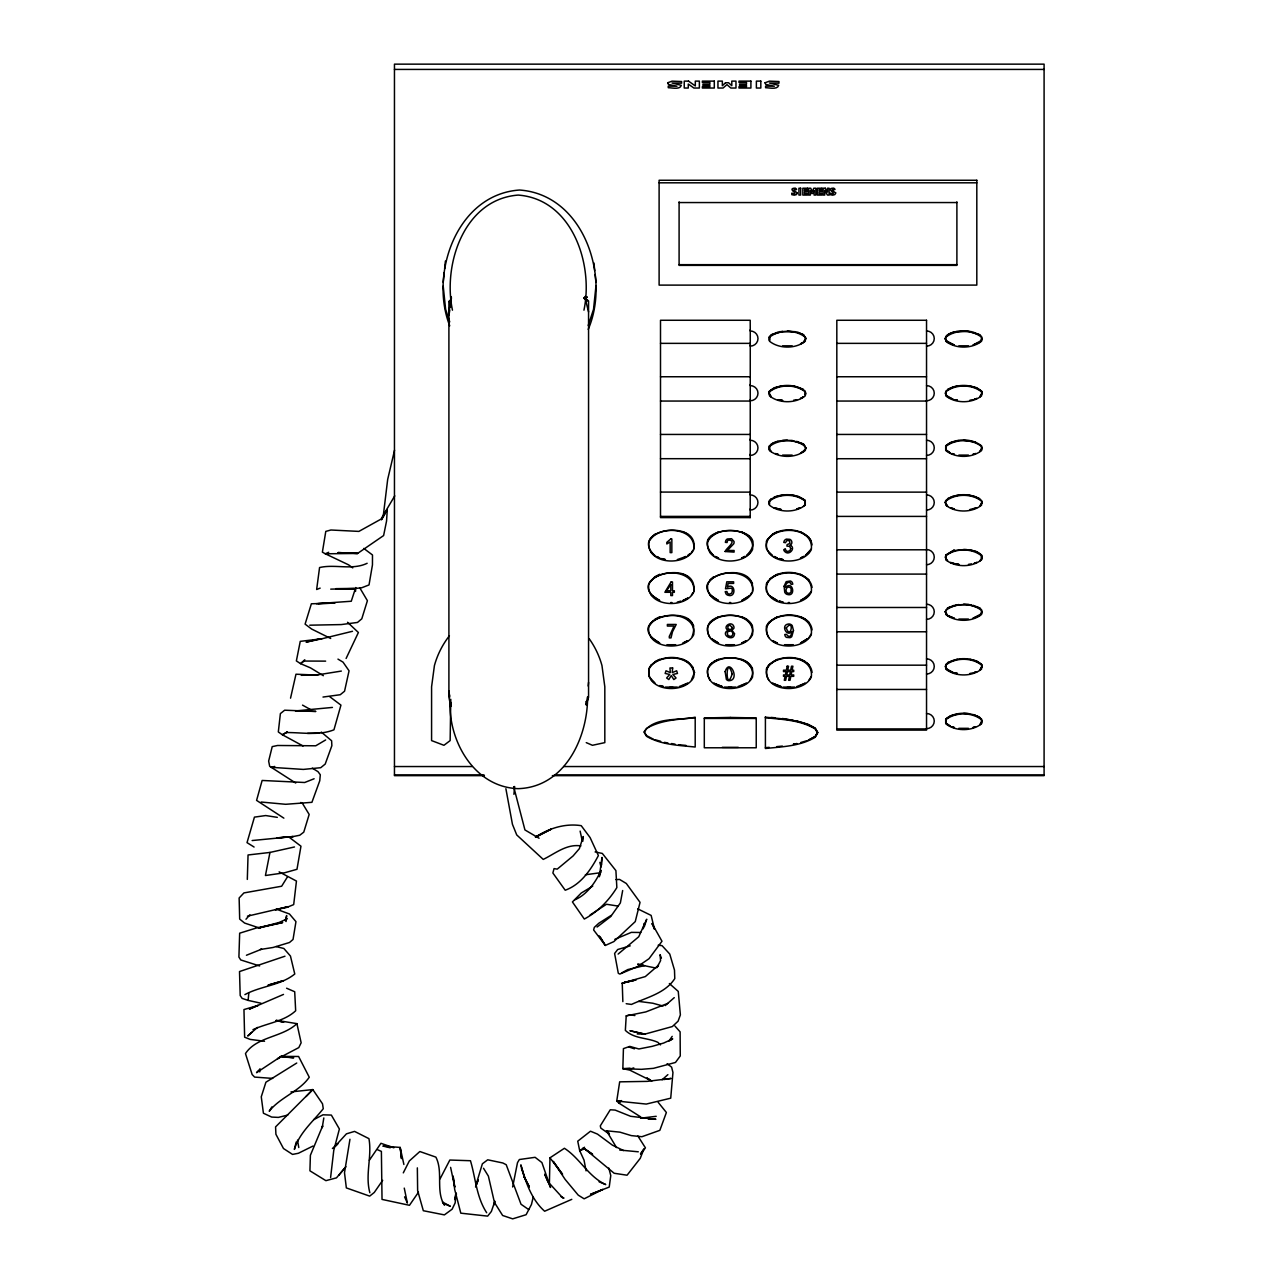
<?xml version="1.0" encoding="UTF-8"?>
<svg xmlns="http://www.w3.org/2000/svg" width="1283" height="1283" viewBox="0 0 1283 1283"><rect width="100%" height="100%" fill="white"/><g stroke="black" fill="none" stroke-linecap="round" stroke-linejoin="round"><path stroke-width="1.5" d="M750.266 329.779L750.266 346.137A7.73 7.586 0 0 0 757.996 338.552A7.73 7.586 0 0 0 750.266 330.966L750.202 320.269L660.504 320.269L660.504 517.594L750.202 517.594L750.218 508.886M750.234 454.246L750.218 494.901A7.73 7.586 0 0 1 757.948 502.487A7.73 7.586 0 0 1 750.218 510.073L750.218 493.714M750.25 399.59L750.234 440.245A7.73 7.586 0 0 1 757.964 447.847A7.73 7.586 0 0 1 750.234 455.433L750.234 439.059M750.266 344.951L750.25 385.606A7.73 7.586 0 0 1 757.98 393.191A7.73 7.586 0 0 1 750.25 400.793L750.25 384.419M585.289 296.389L583.877 298.121L585.016 299.228M599.065 1181.787L605.736 1184.578C588.384 1176.687 580.06 1158.357 564.408 1148.285L549.974 1157.827L549.397 1183.343M247.314 879.416L248.052 854.975L269.959 852.441L294.497 846.972M588.56 311.897L585.112 298.121L587.197 297.175L583.877 298.121L587.309 300.992M417.344 1167.867L417.633 1190.56L423.326 1210.719L444.383 1214.889L452.113 1209.211L455.16 1202.893L456.09 1192.917M355.535 591.431L355.728 587.55L351.269 601.246L316.468 603.7M601.615 864.934L602 857.429L599.273 876.786L600.989 870.291M259.775 1071.914L259.968 1068.723M634.909 1015.559L630.145 1014.773L626.216 1015.895L625.35 1030.377C634.331 1039.022 647.145 1037.482 657.842 1042.309L660.488 1044.907M381.436 519.679L387.306 509.431L386.552 521.074L383.617 535.556L357.572 553.454L325.305 553.791L322.386 552.139L325.786 531.403L330.918 530.007L358.887 531.403L380.971 519.15L394.747 495.863M330.597 1177.537L333.772 1150.354L339.386 1129.008L331.351 1115.071L322.947 1114.815L313.71 1119.658M513.922 794.337L514.643 786.479M582.819 841.263L583.252 836.548L579.371 848.64L573.084 855.953L557.223 869.136L554.048 868.607L552.877 873.001L565.21 890.226C580.958 884.564 590.886 869.714 598.391 855.569L590.1 837.574L581.215 825.675C565.498 823.189 549.188 828.112 536.069 836.805M261.042 1003.242L248.116 1000.387L248.806 993.154M583.941 310.181C593.74 263.929 572.058 199.154 518.204 195.08C464.334 199.154 442.667 263.929 452.466 310.181M286.061 921.531L286.654 915.565L285.227 920.681M588.191 686.052L588.56 682.396M443.212 282.276L444.207 272.621M444.608 268.756L445.409 261.042M595.937 286.125L593.532 309.299L588.223 325.481M450.782 699.283L450.141 740.596L443.95 745.295L431.585 740.596L431.585 686.806L434.424 665.572A86.731 85.111 0 0 1 449.403 635.791M587.598 696.717C587.806 737.789 564.664 787.233 518.204 788.66C473.812 787.265 447.623 739.986 450.141 699.46M383.216 516.359L387.674 479.441L394.539 450.221M585.24 298.442L586.427 297.528M643.296 928.78L644.034 923.503M323.813 1117.958L322.209 1127.677L322.674 1125.881L310.39 1155.261L309.925 1170.818L325.898 1180.665L336.467 1177.858L345.929 1166.744M448.906 311.897L450.958 299.613M451.247 297.848L451.135 296.63M512.639 1187L517.498 1162.671L519.358 1159.527L535.107 1157.314L541.907 1162.574L550.535 1187.481L544.698 1174.153L547.841 1181.611L562.9 1198.097M448.906 315.41L449.82 310.005M450.445 306.396L451.055 302.788M585.866 701.56L586.347 705.169L587.598 697.15M455.641 1194.377L454.679 1199.557L456.475 1193.928M622.672 890.53L620.363 902.927L610.692 916.607L597.076 927.032M349.954 1139.272L344.502 1172.758L346.346 1187.914L369.68 1196.125L374.267 1192.468L382.671 1180.328M269.959 852.441L265.437 875.519L284.618 872.777L296.982 869.297L300.96 846.203L288.483 836.708M648.909 583.492C644.9 606.634 684.946 609.97 693.734 592.137C696.877 569.572 657.538 566.733 648.909 584.278M648.909 625.992C644.9 649.134 684.946 652.47 693.734 634.636C696.877 612.087 657.538 609.233 648.909 626.778M651.235 552.508L654.923 555.651C626.842 529.318 699.78 517.771 693.734 548.948M651.235 595.007L659.719 600.572C619.031 577.719 698.738 555.812 693.734 591.463M651.235 637.523L659.719 643.072C616.915 618.23 705.826 598.76 692.195 636.384M651.235 680.022L654.923 683.165L648.909 676.462L648.909 668.684M710.012 552.508L713.701 555.651C681.898 522.341 778.332 522.341 746.514 555.699L750.186 552.508M710.012 595.007L718.496 600.572C677.793 577.719 757.515 555.812 752.512 591.463M694.52 672.436L691.425 680.086M710.012 637.587C692.98 607.805 767.218 607.805 750.186 637.587M710.012 680.086C692.98 650.305 767.218 650.305 750.186 680.086M766.464 548.948C763 524.988 808.707 523.592 812.075 544.922M766.464 591.463C763 567.503 808.707 566.092 812.075 587.422M768.79 637.587C755.206 612.344 809.284 606.153 812.075 629.921M768.79 680.086C755.206 654.843 809.284 648.653 812.075 672.436M290.535 698.177L295.972 674.216L317.847 675.131L301.264 675.291L318.585 674.714L341.358 671.073M533.231 1197.055L531.451 1204.48L526.11 1214.712L512.687 1218.85L502.631 1215.482L494.452 1202.476L488.374 1176.094L483.515 1168.252M600.957 870.612C595.729 882.014 586.94 894.925 574.608 899.88M296.229 1141.998L294.368 1149.408C299.404 1132.809 312.86 1121.743 323.268 1108.72L322.514 1103.813L312.811 1089.572L290.968 1091.913M493.907 1204.929L494.885 1201.209L491.373 1211.457L487.652 1216.124L460.805 1213.173L454.695 1189.501L453.091 1176.03L454.807 1187.16L450.606 1167.37M476.121 1184.401L482.376 1163.809L487.7 1159.8L502.856 1162.991L506.224 1164.739L521.026 1204.256L528.74 1209.612M586.347 704.367L588.56 697.343L588.56 300.992L585.112 298.121L587.406 300.366M769.463 336.515L769.463 340.444L769.463 336.611L771.324 334.783L782.582 331.287M769.431 445.81L769.431 449.788L771.275 451.6L769.431 449.74L769.431 445.891C775.157 439.861 784.474 440.39 792.156 440.438M805.932 393.127L805.307 395.084L805.307 391.251C795.717 383.489 779.022 383.489 769.447 391.251L768.806 393.191L771.291 396.96L768.806 393.127L769.447 391.155L774.242 387.755L782.566 385.798M792.156 440.582L803.431 443.982L805.916 447.847L805.275 450.493C795.733 458.32 778.973 458.32 769.431 450.493L769.431 446.564C778.973 438.738 795.733 438.738 805.275 446.564M803.415 506.256L805.259 504.427L805.259 500.45L797.898 496.248M945.106 339.225L945.731 337.269C955.274 329.442 972.049 329.442 981.591 337.269L981.591 341.198C972.049 349.024 955.274 349.024 945.731 341.198L945.731 336.515C952.355 330.148 962.924 330.661 971.439 331.656M982.217 338.471L979.731 342.304L972.947 345.063L981.591 340.444L981.591 336.611L979.731 334.783L968.457 331.287L955.867 331.656M982.217 447.767L979.731 451.568L981.591 449.788L981.591 445.891C972.001 438.112 955.29 437.904 945.731 445.81L945.731 449.788L950.527 453.156L945.731 449.74L945.731 445.891L950.527 442.523L958.85 440.582M982.217 502.423L979.731 506.256L982.217 502.487L981.591 500.546C971.921 492.848 955.306 492.64 945.731 500.546L945.106 502.487L947.592 506.256L945.106 502.423M982.217 611.702L979.731 615.535L972.947 618.294L981.591 613.675L981.591 609.842L979.731 608.03L968.457 604.518L955.867 604.886M982.217 720.998L979.731 724.799L981.591 723.019L981.591 719.121C972.065 711.407 955.258 711.199 945.731 719.041L945.731 723.019L950.527 726.386L945.731 722.971L945.731 719.121L950.527 715.754L958.85 713.813M644.274 926.759L646.728 919.205L638.726 936.766L618.117 954.087M805.916 447.847L803.431 451.6L800.48 453.156L805.275 449.74M805.259 504.427L805.259 500.546C795.588 492.848 778.973 492.64 769.399 500.546L769.399 504.427L768.774 502.423L771.259 498.622M945.106 393.127L947.592 396.912L953.093 399.302L945.731 395.148L945.731 391.251C955.306 383.489 972.001 383.489 981.591 391.251L982.217 393.191L979.731 396.96L982.217 393.127L981.591 391.155L976.78 387.755L969.948 386.039M945.106 557.063L947.592 560.863L945.731 559.083L945.731 555.186C956.076 548.531 958.337 547.985 945.731 555.186L945.731 559.789C955.274 567.599 972.049 567.599 981.591 559.789L981.591 555.86C972.049 548.033 955.274 548.033 945.731 555.86M945.106 666.358L947.592 670.159L953.093 672.533L945.731 668.379L945.731 664.482C955.306 656.736 972.001 656.736 981.591 664.482L982.217 666.422L979.731 670.191L982.217 666.358L981.591 664.386L976.78 660.986L969.948 659.286M588.223 329.394C610.836 276.727 583.669 194.583 519.567 190.028C456.956 194.31 429.212 273.632 449.74 325.802M476.394 1184.867L478.254 1179.783L475.544 1187.032M440.053 1178.901L449.836 1160.04L470.46 1160.73C475.608 1177.938 476.362 1196.991 486.674 1212.724M346.105 658.468L358.39 632.503L347.533 622.271M403.295 1172.87L409.309 1160.971L419.846 1151.525L435.883 1157.122C443.517 1172.053 435.354 1190.961 444.479 1205.282M381.628 519.583L387.306 509.431M817.624 732.288L815.234 736.41L808.194 740.259L815.234 736.522L817.624 732.433L815.234 728.167L808.194 724.318L797 721.014M271.868 1106.908L269.238 1111.254C280.063 1097.302 299.228 1091.689 309.267 1077.239L298.602 1056.486L280.752 1056.374M287.344 877.059L281.651 886.232L243.93 892.92L239.135 897.988L239.68 919.077L244.588 923.054L260.016 928.202M418.45 1192.244L409.469 1205.298L382.029 1199.413L381.388 1151.396L377.603 1149.76M649.695 539.774L654.923 534.193M649.695 582.274L654.923 576.692L659.719 574.271M649.695 624.773L653.689 620.234M707.687 540.993L709.242 538.555M648.909 668.507L651.235 664.835M766.464 540.993L768.02 538.555M766.464 583.492L768.02 581.055M766.464 625.992L768.79 622.335L777.273 616.786M766.464 668.507L768.79 664.835L777.273 659.286M691.425 552.588L692.964 550.166M691.425 595.087L692.964 592.666M750.186 595.087L751.742 592.666M808.964 552.508L805.291 555.651L811.289 548.948M808.964 595.007L800.48 600.572L805.291 598.199L811.289 591.463M808.964 637.587L811.289 633.962M808.964 680.086L811.289 676.462M451.023 706.388L450.413 702.298L450.301 706.708M672.196 1036.359L668.956 1041.042L672.741 1038.893L663.648 1043.047L652.181 1046.351L638.886 1048.965L629.793 1046.399L623.426 1048.628L622.848 1068.675L629.761 1070.118L650.321 1080.286M640.474 1153.802L643.922 1148.91L640.249 1158.341L627.066 1175.212L614.172 1173.271L584.84 1148.927L592.634 1154.331L583.236 1147.964M369.344 1160.265L380.955 1143.297L393.865 1147.804M640.698 1154.203L645.413 1147.836L637.892 1136.016M338.728 1175.324L344.726 1168.123M258.829 1070.038L256.568 1072.684L281.667 1056.021M245.983 919.237L249.896 914.779M334.334 1147.05L346.442 1133.835L354.557 1131.398L368.943 1138.646C372.182 1156.608 364.933 1174.683 369.857 1192.709M306.076 1096.548L312.811 1089.572L275.572 1126.891L275.909 1134.268L283.479 1148.526L292.54 1154.411L298.346 1153.289L312.972 1146.056M335.312 1146.328L337.83 1143.762L332.409 1148.51M450.445 704.72L448.906 697.343L448.906 301.489L451.359 299.003L451.359 297.175M663.92 1079.516L671.105 1078.442L647.113 1081.377L619.673 1081.842L616.738 1101.039L618.983 1103.155L621.565 1100.573M304.793 659.735L300.527 663.648L296.373 660.905L300.254 641.356L321.857 638.79L352.504 631.284M251.789 1032.238L247.699 1035.99L257.45 1027.442M662.124 1079.773L667.882 1074.641M665.203 1005.583L674.265 997.645M690.19 553.55L687.736 555.651L690.19 553.615M711.231 536.278L718.496 531.771M710.012 579.836L713.701 576.692M710.012 622.335L718.496 616.786M748.967 596.066L741.702 600.588L748.967 596.13M770.008 578.793L777.273 574.271M710.012 664.835L712.466 662.75M807.745 638.565L800.48 643.088L807.745 638.629M651.235 665.059C662.766 653.512 690.495 654.442 694.52 672.565M584.535 1147.243L579.691 1150.675L584.038 1160.137L586.074 1170.866M296.742 1063.03L265.918 1082.21L261.267 1096.805L263.416 1113.227L271.691 1117.076L278.363 1117.397L287.761 1115.071M280.271 1056.951L277.497 1058.796L298.795 1047.602L301.152 1042.774L296.918 1023.642L276.422 1020.306M590.036 915.036L606.49 904.258L618.214 906.103M296.918 1023.642C282.34 1037.498 256.664 1036.456 245.47 1053.584L252.142 1074.529L254.627 1077.095L272.686 1078.41M325.657 739.954L315.746 745.792L277.529 745.487L272.221 746.626L268.644 761.092L269.687 766.32L295.699 783.031M287.376 731.887L282.372 734.758L278.315 731.968L280.384 713.605L284.65 710.205L315.859 711.423L295.427 710.926L332.441 707.43M611.109 915.453L598.856 923.215L594.318 927.368L593.628 929.967L605.351 945.427L613.803 941.626L635.261 921.595L640.041 902.35L626.312 883.49L619.577 879.432L615.984 879.593M287.248 732.016L282.372 734.758L303.061 745.984M592.746 886.104L581.247 893.032L572.426 901.933L584.31 919.045C597.894 911.732 608.767 900.666 616.85 887.595L615.904 870.628L602.32 853.436L595.104 851.944M621.469 973.027L627.788 969.579L644.499 965.602M947.592 389.326L953.093 386.953M947.592 498.622L953.093 496.248M947.592 607.917L958.85 604.518M947.592 662.557L957.359 659.286M771.324 334.783L778.107 332.04M950.527 333.227L947.592 334.783L945.106 338.552L947.592 342.304L954.376 345.063L945.731 340.444M771.275 444.078L774.226 442.523M536.118 837.061L551.097 829.235L535.332 836.949M682.925 558.073L686.132 556.453L677.328 559.58M772.478 534.193L777.273 531.771M654.923 619.192L659.719 616.786M654.923 661.691L659.719 659.286M713.701 661.691L718.496 659.286M682.925 685.571L687.736 683.165L679.188 686.581M741.702 685.571L746.514 683.165L737.966 686.581M800.48 685.571L805.291 683.165L796.743 686.581M328.689 552.267L325.305 553.791L348.607 564.857L352.745 567.888M287.328 918.772L279.069 922.477L258.893 927.962L282.693 922.525L256.776 927.882L239.664 933.19L238.911 957.054L240.739 959.941L259.615 965.955M246.432 955.258L261.636 949.179L260.433 949.468L273.071 947.479L289.509 942.492L293.037 939.461L295.956 921.643L289.461 913.993L276.39 909.166M571.785 1199.348L544.634 1211.232C531.258 1199.348 525.549 1181.611 520.834 1164.868L524.891 1178.452L529.302 1186.951M367.146 563.285C352.296 570.502 335.055 563.895 319.563 567.551L316.644 589.506L320.157 588.111M283.511 994.421L249.351 1009.112L258.14 1005.407L243.962 1009.561L244.636 1037.193L250.121 1039.39L264.523 1041.267M614.846 939.316L631.348 932.372L640.73 932.5M661.419 958.144L660.055 954.664L660.585 960.63L656.912 967.623L658.468 965.233L645.317 976.588L622.239 983.163L622.848 1001.622M590.501 1194.329L602.785 1189.421L584.15 1198.819L578.248 1195.147L565.113 1179.382L553.23 1161.356L562.563 1174.33L549.974 1157.827M244.893 994.614C260.722 985.985 280.624 985.488 294.769 974.005L290.455 956.06L283.848 948.474L276.102 946.581M314.127 778.765L304.664 782.502L262.133 780.465L256.584 800.384L283.864 818.153M590.773 1194.265L609.217 1187.08L610.772 1175.581L608.8 1168.043M667.753 1003.402L645.798 1011.918L626.216 1015.895M584.936 1148.702L579.691 1150.675L577.735 1141.196L590.485 1131.205L597.461 1134.092L612.424 1145.158L623.554 1150.546M252.943 1029.672C266.896 1023.16 284.265 1021.493 295.667 1010.763L294.705 991.743L286.606 988.215M284.97 956.22L239.52 971.552L240.194 995.528L242.134 998.399L248.116 1000.387M951.81 332.714L954.376 332.04M775.509 442.01L778.075 441.336M774.21 497.05L776.776 496.248M972.947 508.998L976.78 507.779L969.948 509.495M954.376 605.271L947.592 608.03L945.106 611.783L947.592 615.535L954.376 618.294L947.592 615.503L945.106 611.702M630.546 1068.899L633.786 1067.905M800.72 742.52L806.317 740.884M677.328 602.08L681.065 601.069M635.855 979.939L622.239 983.163L635.855 979.939L624.324 982.329M274.722 766.464L271.066 767.314L303.365 769.415L320.734 767.699L325.208 764.059L331.864 745.696L331.623 740.756L321.311 732.08M630.226 945.844L617.7 949.516L614.605 953.461L618.31 973.316L619.849 974.07L637.683 966.484L649.022 958.706L661.98 941.241L651.989 923.487L654.506 929.229L651.139 915.42L637.731 908.845M247.427 916.174L288.226 906.648L275.348 909.775L286.943 907.37L293.695 904.595L296.453 881.068L279.133 871.863M779.599 331.656L795.171 331.656M793.664 400.2L796.647 399.703M957.359 386.039L954.376 386.68M969.948 400.2L972.947 399.703M968.457 564.392L971.439 563.895M969.948 673.431L972.947 672.934M778.059 495.976L782.534 495.222M954.376 495.976L958.85 495.222M954.376 550.632C963.373 549.108 974.39 548.563 981.591 555.106L981.591 559.083L979.731 560.896L981.591 559.035L981.591 555.186L976.78 551.69L969.948 549.99M585.353 874.781L600.813 872.665M322.995 697.054L340.252 694.728L344.55 691.216L349.056 670.817L343.01 662.124L337.958 659.109M640.602 1118.199L656.222 1116.306M765.406 747.684L769.175 747.331M776.728 746.626L782.405 746.097M695.194 717.694C678.755 719.41 661.114 719.827 646.52 728.439L644.162 732.352L646.52 736.282C661.114 744.894 678.755 745.311 695.194 747.027L695.194 717.197C678.819 720.773 654.763 716.62 644.162 731.711L646.52 735.608L653.4 739.233M252.142 840.541L293.101 836.564L299.741 835.249L303.766 832.154L309.171 814.448L302.499 803.447L300.783 802.484M671.939 602.545L670.704 602.545M730.717 602.545L729.482 602.545M789.494 602.545L788.259 602.545M729.418 630.995L730.556 630.995A2.694 2.678 0 0 1 732.753 633.161L732.753 634.299A2.566 2.55 0 0 1 732.016 635.694A2.614 2.598 0 0 1 730.604 636.416L727.99 635.646L727.285 633.112A2.598 2.582 0 0 1 729.385 631.011M675.74 644.724L666.903 644.724M734.518 644.724L725.681 644.724M793.295 644.724L784.458 644.724M677.328 687.095L665.316 687.095M736.105 687.095L724.093 687.095M794.883 687.095L782.871 687.095M286.189 732.561C301.954 732.385 318.842 735.833 333.949 729.819L340.941 705.121L329.731 696.685M630.129 1068.162L622.848 1068.675L641.34 1069.332L653.464 1068.338L675.483 1062.452L680.263 1055.941L680.118 1031.869L674.954 1026.047M792.188 345.817L782.582 345.817M968.457 345.817L958.85 345.817M782.55 440.438L787.345 440.181M792.156 455.096L782.55 455.096M968.457 455.096L958.85 455.096M968.457 619.048L958.85 619.048M968.457 728.327L958.85 728.327M620.667 1100.862L616.738 1101.039L646.263 1104.07L670.72 1098.184L672.95 1072.508L671.618 1067.151L667.112 1063.703M307.567 733.411L319.307 733.026M318.312 603.635L334.927 603.106L311.368 603.78L305.097 624.131L311.657 629.055L330.693 638.485M580.926 845.914C566.541 843.669 555.01 853.74 543.238 859.402L516.728 834.928L512.446 824.311L505.887 788.708M330.725 589.138L354.429 588.576L361.678 587.774L369.023 584.936L372.455 564.873L372.487 554.978L363.779 548.418M309.764 625.19L341.198 624.58L357.492 622.447L361.79 618.807L367.403 600.701L359.801 587.839M587.197 297.175L585.208 297.175M704.303 718.448L756.232 718.448M738.27 747.347L722.265 747.347M394.458 69.426L1044.089 69.426M659.109 182.811L976.812 182.811M679.092 202.554L956.893 202.554M679.092 264.667L956.893 264.667M448.906 301.489L450.445 301.489L450.445 307.455M660.504 343.363L750.266 343.363M836.821 343.363L926.534 343.363M660.504 376.753L750.25 376.753M836.821 376.753L926.534 376.753M660.504 401.05L750.25 401.05M836.821 401.05L926.534 401.05M660.504 434.44L750.234 434.44M836.821 434.44L926.534 434.44M660.504 458.689L750.234 458.721M836.821 458.721L926.534 458.721M660.504 492.079L750.218 492.127M836.821 492.127L926.534 492.127M660.504 516.408L750.202 516.408L750.202 517.594M836.821 516.408L926.534 516.408M836.821 549.798L926.534 549.798M836.821 574.094L926.534 574.094M836.821 607.484L926.534 607.484M836.821 631.781L926.534 631.781M670.095 644.996L672.565 644.996M728.872 644.996L731.342 644.996M787.65 644.996L790.103 644.996M836.821 665.171L926.534 665.171M669.469 687.447L673.174 687.447M728.247 687.447L731.952 687.447M787.024 687.447L790.729 687.447M836.821 689.452L926.534 689.452M836.821 728.92L926.534 728.92M394.458 766.544L472.128 766.544M563.75 766.544L1044.089 766.544M394.458 774.948L484.012 774.948M554.384 774.948L1044.089 774.948M484.413 775.654L394.458 775.654L394.458 64.15L1044.089 64.15L1044.089 775.654L552.364 775.654M325.641 661.13L304.263 661.05L300.527 663.648L310.454 667.85L323.364 675.708M637.218 1033.954L644.836 1034.13L672.34 1026.56L678.098 1021.172L680.375 1014.869L678.258 991.406L669.357 983.532M648.204 1119.049L655.87 1119.289L630.611 1116.29L615.134 1110.084L610.259 1109.779L600.3 1125.865L600.797 1128.094L609.425 1134.172M787.393 331.03L796.679 332.04L803.463 334.687L805.949 338.471L803.463 342.304L800.512 343.86L803.463 342.272L805.949 338.552L803.463 334.783L797.946 332.313M963.661 440.326L975.497 442.01M963.661 549.477L966.869 549.653M963.661 604.117L971.439 604.886M963.661 713.412L968.457 713.669M638.597 1001.381L652.806 1003.226L663.103 1006.064M282.372 1056.903L293.727 1057.769L282.324 1056.534M678.595 744.733L685.972 745.407M771.067 717.422L774.852 717.774M765.406 717.181C782.229 718.961 800.335 719.41 815.234 728.359L817.624 732.433M765.406 717.71C782.229 719.506 800.351 719.971 815.234 728.985L817.624 733.106L815.234 737.244C800.351 746.241 782.229 746.722 765.406 748.502L765.406 716.892M619.737 1150.049L638.293 1151.797M616.514 1147.579L606.49 1130.788L619.93 1132.151L631.252 1135.599L641.901 1136.722L659.847 1130.339L666.39 1112.489L658.163 1102.305M658.179 945.218L662.06 945.651L669.758 954.055L674.489 970.076L674.778 978.592C665.284 993.363 646.52 997.468 631.461 1004.429L626.184 1003.707M261.139 802.035L285.66 804.297L311.913 802.324L319.756 780.754L320.301 774.756L317.992 771.66L312.298 768.148M637.779 964.191L642.927 964.768M277.32 817.351L265.677 815.555L254.435 817.127L247.026 842.642L254.082 847.037M664.337 742.344L667.898 742.953M671.458 743.547L675.034 744.14M793.664 386.039L803.447 389.326M968.457 495.094L972.947 495.976M792.14 495.094L796.615 495.976M782.405 718.48L793.343 720.388M655.709 968.007L637.811 964.351M276.278 1020.626L283.768 1022.166L276.021 1020.482M390.224 1147.788L382.879 1146.056L400.168 1147.435L401.467 1158.581L401.034 1154.876M655.212 739.762L660.681 741.317M972.947 332.04L979.731 334.783M796.631 441.336L803.431 444.078L805.916 448.521M972.947 605.271L979.731 607.917M974.214 496.248L979.731 498.622M972.947 714.567L975.497 715.24M629.087 1047.04L634.444 1048.82M443.068 1203.294L450.301 1206.261L442.427 1201.995M586.251 742.632L592.441 745.295L604.822 742.632L604.822 686.806L601.968 665.572A86.731 85.111 0 0 0 589.25 638.806M560.799 1196.51L563.991 1198.065M800.48 531.771L808.964 537.336M741.702 531.771L748.967 536.278M800.48 574.271L808.964 579.836M682.925 531.771L687.736 534.193M800.48 616.786L805.291 619.192M682.925 574.271L687.736 576.692M741.702 616.786L746.514 619.192L752.512 625.992M800.48 659.286L805.291 661.691M741.702 659.286L746.514 661.691L752.512 668.507M682.925 659.286L687.736 661.691L692.964 667.288M976.78 715.754L979.731 717.309M302.531 705.121L311.16 709.916M539.085 838.248L524.939 829.941L513.665 786.655M650.321 1080.094L646.889 1078.025L651.812 1081.072M618.983 1103.155L640.49 1116.787M768.79 552.588L772.478 555.699L767.234 550.166M770.008 596.13L777.273 600.588L770.008 596.066M711.231 638.629L718.496 643.088L711.231 638.565M806.51 620.234L808.964 622.335M746.514 576.692L750.186 579.836M806.51 662.75L808.964 664.835M687.736 619.192L690.19 621.293M606.49 1130.788L609.393 1133.498M767.234 592.666L768.79 595.087M809.749 538.555L811.289 540.993M750.972 538.555L752.512 540.993M750.972 581.055L752.512 583.492M691.425 622.335L693.734 625.992M600.332 937.215L605.351 945.427L599.209 935.852M529.254 1186.599L523.913 1176.062L524.891 1178.452L521.395 1168.188M404.578 1196.847L407.369 1203.053L404.257 1188.106M449.74 321.889L445.618 309.299L443.212 286.125M599.851 862.384L601.037 867.1M580.124 831.111L582.257 840.878M403.888 1164.483L400.168 1147.435L400.601 1151.156M297.48 1140.138L298.779 1147.531M448.906 691.729L449.691 697.23M448.906 690.992L449.611 696.108M450.301 701.24L450.991 706.195M593.933 262.967L594.735 270.697M595.136 274.546L595.937 282.276M956.893 201.832L956.893 265.373L679.092 265.373L679.092 201.832M926.534 494.901A7.73 7.586 0 0 1 934.265 502.487A7.73 7.586 0 0 1 926.534 510.073M926.534 604.197A7.73 7.586 0 0 1 934.265 611.783A7.73 7.586 0 0 1 926.534 619.368M926.534 440.245A7.73 7.586 0 0 1 934.265 447.847A7.73 7.586 0 0 1 926.534 455.433M926.534 330.966A7.73 7.586 0 0 1 934.265 338.552A7.73 7.586 0 0 1 926.534 346.137M926.534 385.606A7.73 7.586 0 0 1 934.265 393.191A7.73 7.586 0 0 1 926.534 400.793M926.534 713.492A7.73 7.586 0 0 1 934.265 721.078A7.73 7.586 0 0 1 926.534 728.664M926.534 658.837A7.73 7.586 0 0 1 934.265 666.422A7.73 7.586 0 0 1 926.534 674.024M926.534 549.541A7.73 7.586 0 0 1 934.265 557.143A7.73 7.586 0 0 1 926.534 564.728M732.208 673.816C725.456 695.21 725.504 652.422 732.208 673.816M784.105 586.251L784.747 592.265A4.346 4.314 0 0 0 786.848 594.318C796.518 597.702 792.766 579.804 785.677 587.438C784.378 583.909 789.863 579.627 791.13 584.31L792.798 584.182L792.397 582.755A3.464 3.448 0 0 0 790.392 581.007L786.174 581.664L784.105 586.251M725.136 671.634L726.37 679.365A3.608 3.592 0 0 0 728.536 680.68C740.852 681.081 729.626 656.96 725.136 671.634M793.487 630.562L791.755 636.625A4.186 4.17 0 0 1 790.007 637.683L786.511 637.378A3.368 3.352 0 0 1 785.148 635.935L784.747 634.508L786.351 634.347L788.628 636.512A2.566 2.566 0 0 0 790.52 635.743L791.29 634.524A8.388 8.34 0 0 0 791.819 631.573C786.864 637.667 780.112 624.58 788.788 623.971A4.378 4.362 0 0 1 792.204 625.559L793.487 630.562M725.087 551.514L734.084 552.107L734.084 550.487L727.381 550.487L733.732 543.816A4.106 4.09 0 0 0 734.004 541.442L731.567 538.7L727.317 538.988A3.592 3.576 0 0 0 725.777 540.672L725.36 542.356L727.092 542.533L727.269 541.394A2.358 2.341 0 0 1 728.68 539.983C737.549 540.865 726.451 547.841 725.087 551.514M791.322 590.148L791.13 591.463A2.839 2.823 0 0 1 790.152 592.842A2.293 2.277 0 0 1 788.724 593.323C784.057 593.179 785.982 584.952 790.168 587.566A2.662 2.646 0 0 1 791.13 588.881L791.322 590.148M732.481 590.773L731.631 593.195L729.578 594.109A2.47 2.454 0 0 1 727.269 592.65L726.948 591.527L725.184 591.671L726.002 593.869A3.977 3.961 0 0 0 727.894 595.216C736.634 598.247 735.351 582.161 727.413 587.069L728.151 583.412L733.619 583.412L733.619 581.808L726.803 581.808L725.488 588.801L731.23 588.159A2.678 2.678 0 0 1 732.272 589.49L732.481 590.773M786.271 627.932C790.729 640.971 794.754 617.524 786.271 627.932M790.761 548.563L789.943 550.599L787.938 551.417A2.422 2.422 0 0 1 785.645 549.958L785.26 548.739L783.737 549.765A4.041 4.009 0 0 0 784.939 551.722C789.286 556.116 796.406 547.52 789.991 545.179L790.809 544.682A2.887 2.871 0 0 0 791.868 542.42L791.739 541.522A3.464 3.448 0 0 0 789.927 539.357L786.383 539.117A3.785 3.753 0 0 0 784.25 540.913L783.753 542.404L785.437 542.709L787.008 540.4L789.526 540.865L789.927 543.399L787.088 544.634L786.896 546.109L789.606 546.35L790.761 548.563M672.661 667.962L672.228 672.581L676.638 670.784L677.488 673.431L672.837 674.473L676.061 677.985L673.816 679.557L671.25 675.564L668.828 679.557L666.631 677.985L669.726 674.473L665.155 673.431L666.005 670.784L670.319 672.597L669.951 667.962L672.661 667.962M734.518 633.706C734.004 642.639 719.49 634.604 728.102 630.226C721.896 627.066 731.31 620.363 733.684 626.12A3.464 3.448 0 0 1 733.844 628.365L731.952 630.226L734.518 633.706M669.453 636.127L669.277 637.908L671.009 637.908L672.5 631.765L676.221 624.452L667.368 624.452L667.368 626.072L674.072 626.072L669.453 636.127M797.32 192.931L796.502 194.567L794.305 195.176L791.771 194.663L791.932 193.027A3.929 3.849 0 0 0 793.712 193.877C798.571 193.893 786.463 188.328 795.332 188.136C800.303 191.728 788.5 186.885 797.32 192.931M835.682 192.931L834.88 194.567L832.667 195.176L830.149 194.663L830.309 193.027A3.929 3.849 0 0 0 832.074 193.877C836.949 193.893 824.841 188.328 833.693 188.136C838.761 191.744 826.845 186.869 835.682 192.931M732.24 627.483C732.208 630.787 726.611 629.696 727.926 626.585A2.197 2.181 0 0 1 730.011 625.302L732.24 627.483M648.909 541.779C645.782 564.328 685.106 567.166 693.734 549.637C696.877 527.072 657.538 524.234 648.909 541.779M648.909 669.293C645.782 691.842 685.106 694.68 693.734 677.135C696.877 654.587 657.538 651.748 648.909 669.293M707.687 541.779C704.559 564.328 743.883 567.166 752.512 549.637C755.655 527.072 716.315 524.234 707.687 541.779M707.687 584.278C704.559 606.827 743.883 609.682 752.512 592.137C755.655 569.572 716.315 566.733 707.687 584.278M707.687 626.778C704.559 649.342 743.883 652.181 752.512 634.636C755.655 612.087 716.315 609.233 707.687 626.778M707.687 669.293C704.559 691.842 743.883 694.68 752.512 677.135C755.655 654.587 716.315 651.748 707.687 669.293M766.464 541.779C763.337 564.328 802.661 567.166 811.289 549.637C814.416 527.072 775.092 524.234 766.464 541.779M766.464 584.278C763.337 606.827 802.661 609.682 811.289 592.137C814.416 569.572 775.092 566.733 766.464 584.278M766.464 626.778C763.337 649.342 802.661 652.181 811.289 634.636C814.416 612.087 775.092 609.233 766.464 626.778M766.464 669.293C763.337 691.842 802.661 694.68 811.289 677.135C814.416 654.587 775.092 651.748 766.464 669.293M787.153 666.214L786.351 670.191L783.512 670.191L783.512 671.586L786.062 671.586L785.372 674.954L783.512 674.954L783.512 676.333L785.1 676.333L784.282 680.295L785.677 680.295L786.495 676.333L789.43 676.333L788.628 680.295L790.023 680.295L790.841 676.333L793.712 676.333L793.712 674.954L791.114 674.954L791.819 671.586L793.712 671.586L793.712 670.191L792.092 670.191L792.91 666.214L791.499 666.214L790.681 670.191L787.746 670.191L788.564 666.214L787.153 666.214M787.473 671.586L786.768 674.954L789.703 674.954L790.408 671.586L787.473 671.586M667.673 82.786L668.443 84.437L676.975 86.202L668.251 86.121L668.251 87.693C671.971 87.773 680.231 89.858 681.289 85.32L672.067 82.994L681.61 83.17L681.61 81.535L672.051 81.15L667.673 82.786M765.037 82.786L765.791 84.437L774.339 86.202L765.598 86.121L765.598 87.693C769.335 87.773 777.578 89.858 778.637 85.32L769.431 82.994L778.973 83.17L778.973 81.535L769.399 81.15L765.037 82.786M769.463 337.269L769.463 341.198C779.006 349.024 795.781 349.024 805.323 341.198L805.323 337.269C795.781 329.442 779.006 329.442 769.463 337.269M769.447 391.908L769.447 395.838C778.989 403.664 795.749 403.664 805.307 395.838L805.307 391.908C795.749 384.082 778.989 384.082 769.447 391.908M769.399 501.204L769.399 505.133C778.957 512.959 795.717 512.959 805.259 505.133L805.259 501.204C795.717 493.378 778.957 493.378 769.399 501.204M945.731 391.908L945.731 395.838C955.274 403.664 972.049 403.664 981.591 395.838L981.591 391.908C972.049 384.082 955.274 384.082 945.731 391.908M945.731 446.564L945.731 450.493C955.274 458.32 972.049 458.32 981.591 450.493L981.591 446.564C972.049 438.738 955.274 438.738 945.731 446.564M945.731 501.204L945.731 505.133C955.274 512.959 972.049 512.959 981.591 505.133L981.591 501.204C972.049 493.378 955.274 493.378 945.731 501.204M945.731 610.5L945.731 614.429C955.274 622.255 972.049 622.255 981.591 614.429L981.591 610.5C972.049 602.673 955.274 602.673 945.731 610.5M945.731 665.139L945.731 669.068C955.274 676.895 972.049 676.895 981.591 669.068L981.591 665.139C972.049 657.329 955.274 657.329 945.731 665.139M945.731 719.795L945.731 723.724C955.274 731.551 972.049 731.551 981.591 723.724L981.591 719.795C972.049 711.969 955.274 711.969 945.731 719.795M814.096 190.542L812.829 193.46L811.626 193.46L810.359 190.542L810.359 195.064L808.723 195.064L808.723 188.232L810.728 188.232L812.283 191.6L813.807 188.232L815.828 188.232L815.828 195.064L814.096 195.064L814.096 190.542M670.768 538.94L666.807 542.356L666.807 543.976L670.159 541.955L670.159 552.62L671.843 552.62L671.843 538.94L670.768 538.94M670.801 584.631L666.519 590.773L670.801 590.773L670.801 584.631M671.105 581.937L664.867 592.297L670.801 592.297L670.801 595.569L672.484 595.569L672.484 592.297L674.329 592.297L674.329 590.773L672.484 590.773L672.484 581.937L671.105 581.937M725.569 82.754L722.345 85.704L722.345 81.118L717.951 81.118L717.951 88.03L723.051 88.03L726.948 84.63L730.861 88.03L735.977 88.03L735.977 81.118L731.791 81.118L731.791 85.704L728.584 82.754L725.569 82.754M803.447 396.912L800.496 398.484L803.447 396.96M744.91 556.453L741.702 558.073L744.91 556.485M687.736 598.151L682.925 600.572L687.736 598.199M803.687 556.453L800.48 558.073L803.687 556.485M687.736 640.666L682.925 643.072L687.736 640.698M746.514 640.666L741.702 643.072L746.514 640.698M976.78 398.484L974.214 399.302L976.78 398.516M800.464 507.779L796.615 508.998L800.464 507.811M975.497 453.541L972.947 454.342L975.497 453.557M976.78 562.435L974.214 563.237L976.78 562.451M976.78 671.731L974.214 672.533L976.78 671.747M975.497 726.771L972.947 727.573L975.497 726.787M280.736 981.463L268.067 985.136L283.687 980.613L280.736 981.463M319.692 638.854L306.108 642.141L321.857 638.79L319.692 638.854M797 743.563L793.343 744.188L797 743.611M293.101 836.564L276.791 837.911L293.101 836.564M354.429 588.576L335.921 588.705L354.429 588.576M730.268 717.438L704.303 717.951L704.303 747.781L756.232 747.781L756.232 717.967L730.268 717.438M688.506 81.118L684.24 81.118L684.24 88.03L688.281 88.03L688.281 84.069L693.927 88.03L699.363 88.03L699.363 81.118L695.306 81.118L695.306 85.945L688.506 81.118M714.294 81.118L702.362 81.118L702.362 82.449L709.884 82.449L709.884 84.181L702.956 84.181L702.956 85.496L709.884 85.496L709.884 86.715L702.362 86.715L702.362 88.03L714.294 88.03L714.294 81.118M750.908 81.118L738.976 81.118L738.976 82.449L746.498 82.449L746.498 84.181L739.569 84.181L739.569 85.496L746.498 85.496L746.498 86.715L738.976 86.715L738.976 88.03L750.908 88.03L750.908 81.118M760.819 81.118L756.377 81.118L756.377 88.03L760.819 88.03L760.819 81.118M976.812 180.262L659.109 180.262L659.109 285.115L976.812 285.099L976.812 180.262M800.672 188.232L798.924 188.232L798.924 195.064L800.672 195.064L800.672 188.232M807.536 188.232L802.837 188.232L802.837 195.064L807.536 195.064L807.536 193.749L804.569 193.749L804.569 192.033L807.312 192.033L807.312 190.734L804.569 190.734L804.569 189.531L807.536 189.531L807.536 188.232M821.97 188.232L817.271 188.232L817.271 195.064L821.97 195.064L821.97 193.749L819.003 193.749L819.003 192.033L821.729 192.033L821.729 190.734L819.003 190.734L819.003 189.531L821.97 189.531L821.97 188.232M825.29 188.232L823.157 188.232L823.157 195.064L824.744 195.064L824.744 190.301L827.423 195.064L829.107 195.064L829.107 188.232L827.519 188.232L827.519 192.145L825.29 188.232M926.534 320.269L836.821 320.269L836.821 730.107L926.534 730.107L926.534 320.269M357.572 553.454L338.167 552.572L357.572 553.454M644.836 1034.13L630.161 1030.794L644.836 1034.13M957.359 400.2L954.376 399.703L957.359 400.2M782.566 400.456L778.091 399.703L782.566 400.456M781.042 509.495L774.21 507.811L781.042 509.495M958.85 564.392L955.867 563.895L958.85 564.392M957.359 673.431L954.376 672.934L957.359 673.431M782.871 559.58L779.15 558.586L782.871 559.58M665.316 559.58L661.595 558.586L665.316 559.58M782.871 602.08L779.15 601.086L782.871 602.08M781.01 686.597L772.478 683.197L781.01 686.581M722.233 686.597L713.701 683.197L722.233 686.581M663.455 686.597L659.719 685.587L663.455 686.581M954.376 454.358L951.81 453.557L954.376 454.342M954.376 508.998L950.527 507.811L954.376 508.998M778.075 454.358L775.509 453.557L778.075 454.342M954.376 563.654L950.527 562.451L954.376 563.638M954.376 727.589L951.81 726.787L954.376 727.573M777.273 558.089L774.066 556.485L777.273 558.073M718.496 558.089L715.305 556.485L718.496 558.073M659.719 558.089L656.527 556.485L659.719 558.073M777.273 643.088L772.478 640.698L777.273 643.072"/></g></svg>
